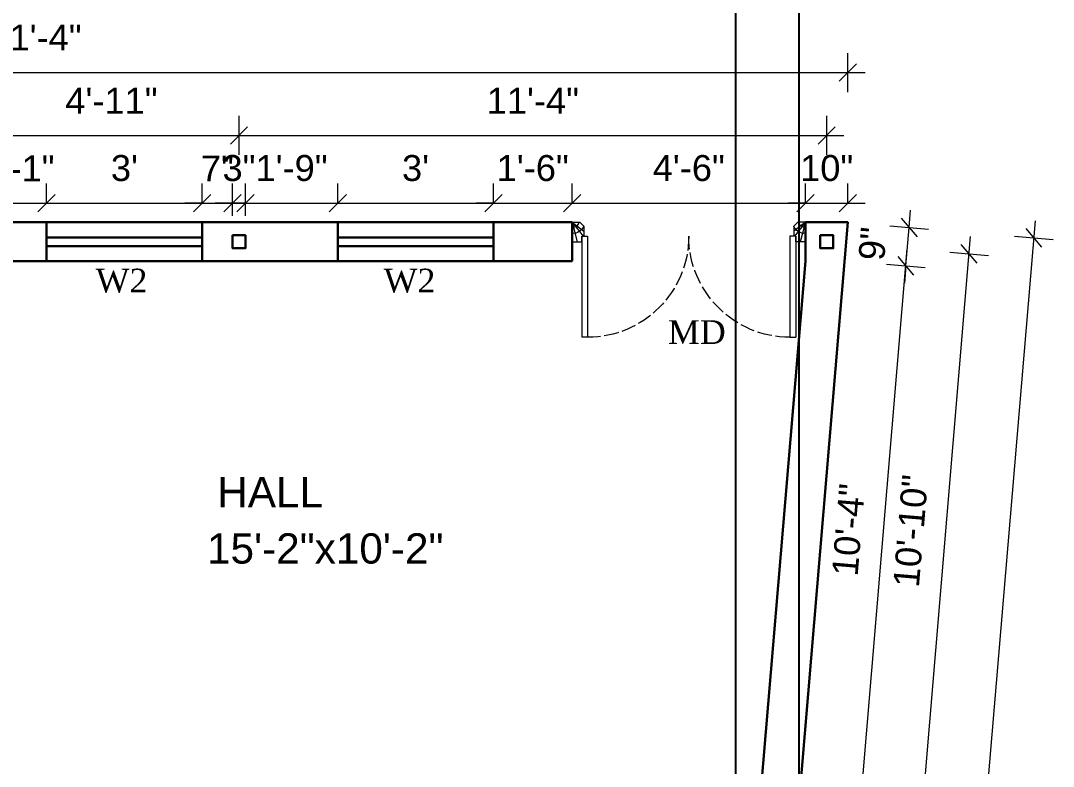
# Model space of a CAD drawing. Header units: inches. Extents: x 40927 to 78083, y -14649 to -3084.
# Drawn here: x 52331 to 52569.9, y -14091.7 to -13919.4 of the extents above; entities that cross this region are included whole.
import ezdxf

# ---------------------------------------------------------------- set-up
doc = ezdxf.new("R2010")
doc.units = ezdxf.units.IN
doc.header["$MEASUREMENT"] = 0
doc.linetypes.add('ACAD_ISO02W100', pattern=[15, 12, -3])
for name, color, linetype, lineweight in [('A_Title Text', 105, 'Continuous', 60), ('Dim - internal', 4, 'Continuous', 9), ('Door-window', 150, 'Continuous', 9), ('ELEVATION', 6, 'Continuous', 30), ('hatch', 30, 'Continuous', 5)]:
    doc.layers.add(name, color=color, linetype=linetype, lineweight=lineweight)
doc.layers.add('PDF_Text', color=7, linetype='Continuous')
doc.styles.add('Arial', font='arial.ttf')
doc.styles.add('PDF Arial', font='arial.ttf')
doc.styles.get("Standard").update_dxf_attribs({"font": 'times.ttf'})
doc.dimstyles.new('Sudeep', dxfattribs={"dimtxt": 6, "dimasz": 4, "dimexe": 4.5, "dimexo": 4.5, "dimgap": 5, "dimtad": 1, "dimdec": 0, "dimlunit": 4, "dimtxsty": 'Arial', "dimblk": 'OBLIQUE', "dimcen": 250, "dimdle": 4, "dimclrd": 86, "dimclre": 5, "dimclrt": 1, "dimadec": 0, "dimazin": 0, "dimtfac": 1, "dimtdec": 0, "dimtix": 1, "dimtmove": 1, "dimatfit": 3, "dimldrblk": 'OBLIQUE', "dimfxl": 4.5, "dimfxlon": 1, "dimfrac": 2, "dimlwd": 15, "dimlwe": 13, "dimarcsym": 0})

# ---------------------------------------------------------------- blocks, each defined once
blk = doc.blocks.new('A$C6FA92B9D')
at = {"layer": 'Door-window', "linetype": 'Continuous', "ltscale": 0.25}
for p, q in [((19.64, 48), (19.64, 46)), ((23.64, 48), (19.64, 48)), ((23.64, 48), (19.64, 48)), ((23.64, 48), (23.64, 46.4)), ((20.8, 46), (0, 46)), ((0, 44.8), (0, 46)), ((20.8, 44.8), (0, 44.8)), ((19.64, 46), (20.8, 46)), ((20.8, 46), (20.8, 45.6)), ((20.8, 46), (20.8, 44.8)), ((22.84, 45.6), (20.8, 45.6)), ((23.64, 46.4), (22.84, 45.6)), ((20.8, 3.2), (0, 3.2)), ((0, 3.2), (0, 2)), ((20.8, 2), (20.8, 3.2)), ((20.8, 2), (20.8, 2.4)), ((22.84, 2.4), (20.8, 2.4)), ((23.64, 1.6), (22.84, 2.4)), ((20.8, 2), (0, 2)), ((19.64, 2), (20.8, 2)), ((19.64, 0), (19.64, 2)), ((23.64, 0), (19.64, 0)), ((23.64, 0), (19.64, 0)), ((23.64, 0), (23.64, 1.6))]:
    blk.add_line(p, q, dxfattribs=at)
at = {"layer": 'Door-window', "linetype": 'ACAD_ISO02W100', "ltscale": 0.25}
for centre, start, end in [((20.8, 44.8), 180, 270), ((20.8, 3.2), 90, 180)]:
    blk.add_arc(centre, 20.8, start, end, dxfattribs=at)
at = {"layer": 'hatch', "color": 8}
for p, q in [((23.64, 48), (19.64, 46.92)), ((23.64, 48), (20.8, 45.74)), ((23.64, 48), (21.77, 45.6)), ((23.64, 0), (20.8, 2.26)), ((23.64, 0), (21.77, 2.4)), ((23.64, 0), (19.64, 1.08))]:
    blk.add_line(p, q, dxfattribs=at)
for centre, radius, start, end in [((23.7, 47.79), 2.35, 174.9175, 249.0128), ((23.74, 47.77), 1.13, 168.5136, 264.8628), ((23.7, 0.21), 2.35, 110.9872, 185.0825), ((23.74, 0.23), 1.13, 95.1372, 191.4864)]:
    blk.add_arc(centre, radius, start, end, dxfattribs=at)
blk = doc.blocks.new('_Oblique')
at = {"color": 0, "linetype": 'ByBlock', "lineweight": -2}
blk.add_line((-0.5, -0.5), (0.5, 0.5), dxfattribs=at)
blk = doc.blocks.new('*D1200')
at = {"layer": 'A_Title Text', "color": 5, "lineweight": 13, "transparency": 16777216}
for p, q in [((52146.56, -13935.9), (52146.56, -13926.9)), ((52522.32, -13935.9), (52522.32, -13926.9))]:
    blk.add_line(p, q, dxfattribs=at)
at = {"layer": 'A_Title Text', "color": 86, "lineweight": 15, "transparency": 16777216}
blk.add_line((52142.56, -13931.4), (52526.32, -13931.4), dxfattribs=at)
at = {"layer": 'Defpoints', "color": 0, "transparency": 16777216}
for p in [(52522.32, -13931.4), (52146.56, -13965.98), (52522.32, -13965.98)]:
    blk.add_point(p, dxfattribs=at)
at = {"layer": 'A_Title Text', "color": 86, "lineweight": 15, "transparency": 16777216, "xscale": 4, "yscale": 4, "zscale": 4, "rotation": 180}
blk.add_blockref('_Oblique', (52146.56, -13931.4), dxfattribs=at)
at = {"layer": 'A_Title Text', "color": 86, "lineweight": 15, "transparency": 16777216, "xscale": 4, "yscale": 4, "zscale": 4}
blk.add_blockref('_Oblique', (52522.32, -13931.4), dxfattribs=at)
at = {"layer": 'A_Title Text', "color": 1, "transparency": 16777216, "insert": (52334.44, -13923.33), "char_height": 6, "attachment_point": 5, "style": 'Arial'}
blk.add_mtext('31\'-4"', dxfattribs=at)
blk = doc.blocks.new('*D1190')
at = {"layer": 'A_Title Text', "color": 5, "lineweight": 13, "transparency": 16777216}
for p, q in [((52324.01, -13964.48), (52324.01, -13957.06)), ((52337.01, -13961.56), (52337.01, -13957.06))]:
    blk.add_line(p, q, dxfattribs=at)
at = {"layer": 'A_Title Text', "color": 86, "lineweight": 15, "transparency": 16777216}
for p, q in [((52324.01, -13961.56), (52320.01, -13961.56)), ((52324.01, -13961.56), (52337.01, -13961.56)), ((52337.01, -13961.56), (52341.01, -13961.56))]:
    blk.add_line(p, q, dxfattribs=at)
at = {"layer": 'Defpoints', "color": 0, "transparency": 16777216}
for p in [(52337.01, -13961.56), (52337.01, -13965.98), (52324.01, -13968.98)]:
    blk.add_point(p, dxfattribs=at)
at = {"layer": 'A_Title Text', "color": 86, "lineweight": 15, "transparency": 16777216, "xscale": 4, "yscale": 4, "zscale": 4}
blk.add_blockref('_Oblique', (52324.01, -13961.56), dxfattribs=at)
at = {"layer": 'A_Title Text', "color": 86, "lineweight": 15, "transparency": 16777216, "xscale": 4, "yscale": 4, "zscale": 4, "rotation": 180}
blk.add_blockref('_Oblique', (52337.01, -13961.56), dxfattribs=at)
at = {"layer": 'A_Title Text', "color": 1, "transparency": 16777216, "insert": (52330.51, -13953.54), "char_height": 6, "attachment_point": 5, "style": 'Arial'}
blk.add_mtext('1\'-1"', dxfattribs=at)
blk = doc.blocks.new('*D1195')
at = {"layer": 'A_Title Text', "color": 5, "lineweight": 13, "transparency": 16777216}
for p, q in [((52337.01, -13961.56), (52337.01, -13957.06)), ((52373.01, -13961.56), (52373.01, -13957.06))]:
    blk.add_line(p, q, dxfattribs=at)
at = {"layer": 'A_Title Text', "color": 86, "lineweight": 15, "transparency": 16777216}
blk.add_line((52333.01, -13961.56), (52377.01, -13961.56), dxfattribs=at)
at = {"layer": 'Defpoints', "color": 0, "transparency": 16777216}
for p in [(52373.01, -13961.56), (52337.01, -13965.98), (52373.01, -13965.98)]:
    blk.add_point(p, dxfattribs=at)
at = {"layer": 'A_Title Text', "color": 86, "lineweight": 15, "transparency": 16777216, "xscale": 4, "yscale": 4, "zscale": 4, "rotation": 180}
blk.add_blockref('_Oblique', (52337.01, -13961.56), dxfattribs=at)
at = {"layer": 'A_Title Text', "color": 86, "lineweight": 15, "transparency": 16777216, "xscale": 4, "yscale": 4, "zscale": 4}
blk.add_blockref('_Oblique', (52373.01, -13961.56), dxfattribs=at)
at = {"layer": 'A_Title Text', "color": 1, "transparency": 16777216, "insert": (52355.01, -13953.49), "char_height": 6, "attachment_point": 5, "style": 'Arial'}
blk.add_mtext("3'", dxfattribs=at)
blk = doc.blocks.new('*D1196')
at = {"layer": 'A_Title Text', "color": 5, "lineweight": 13, "transparency": 16777216}
for p, q in [((52373.01, -13961.56), (52373.01, -13957.06)), ((52380.01, -13964.48), (52380.01, -13957.06))]:
    blk.add_line(p, q, dxfattribs=at)
at = {"layer": 'A_Title Text', "color": 86, "lineweight": 15, "transparency": 16777216}
for p, q in [((52373.01, -13961.56), (52369.01, -13961.56)), ((52373.01, -13961.56), (52380.01, -13961.56)), ((52380.01, -13961.56), (52384.01, -13961.56))]:
    blk.add_line(p, q, dxfattribs=at)
at = {"layer": 'Defpoints', "color": 0, "transparency": 16777216}
for p in [(52380.01, -13961.56), (52373.01, -13965.98), (52380.01, -13968.98)]:
    blk.add_point(p, dxfattribs=at)
at = {"layer": 'A_Title Text', "color": 86, "lineweight": 15, "transparency": 16777216, "xscale": 4, "yscale": 4, "zscale": 4}
blk.add_blockref('_Oblique', (52373.01, -13961.56), dxfattribs=at)
at = {"layer": 'A_Title Text', "color": 86, "lineweight": 15, "transparency": 16777216, "xscale": 4, "yscale": 4, "zscale": 4, "rotation": 180}
blk.add_blockref('_Oblique', (52380.01, -13961.56), dxfattribs=at)
at = {"layer": 'A_Title Text', "color": 1, "transparency": 16777216, "insert": (52376.51, -13953.56), "char_height": 6, "attachment_point": 5, "style": 'Arial'}
blk.add_mtext('7"', dxfattribs=at)
blk = doc.blocks.new('*D1197')
at = {"layer": 'A_Title Text', "color": 5, "lineweight": 13, "transparency": 16777216}
for p, q in [((52380.01, -13964.48), (52380.01, -13957.06)), ((52383.01, -13964.48), (52383.01, -13957.06))]:
    blk.add_line(p, q, dxfattribs=at)
at = {"layer": 'A_Title Text', "color": 86, "lineweight": 15, "transparency": 16777216}
for p, q in [((52380.01, -13961.56), (52376.01, -13961.56)), ((52380.01, -13961.56), (52383.01, -13961.56)), ((52383.01, -13961.56), (52387.01, -13961.56))]:
    blk.add_line(p, q, dxfattribs=at)
at = {"layer": 'Defpoints', "color": 0, "transparency": 16777216}
for p in [(52383.01, -13961.56), (52380.01, -13968.98), (52383.01, -13968.98)]:
    blk.add_point(p, dxfattribs=at)
at = {"layer": 'A_Title Text', "color": 86, "lineweight": 15, "transparency": 16777216, "xscale": 4, "yscale": 4, "zscale": 4}
blk.add_blockref('_Oblique', (52380.01, -13961.56), dxfattribs=at)
at = {"layer": 'A_Title Text', "color": 86, "lineweight": 15, "transparency": 16777216, "xscale": 4, "yscale": 4, "zscale": 4, "rotation": 180}
blk.add_blockref('_Oblique', (52383.01, -13961.56), dxfattribs=at)
at = {"layer": 'A_Title Text', "color": 1, "transparency": 16777216, "insert": (52381.51, -13953.49), "char_height": 6, "attachment_point": 5, "style": 'Arial'}
blk.add_mtext('3"', dxfattribs=at)
blk = doc.blocks.new('*D1198')
at = {"layer": 'A_Title Text', "color": 5, "lineweight": 13, "transparency": 16777216}
for p, q in [((52383.01, -13964.48), (52383.01, -13957.06)), ((52404.34, -13961.56), (52404.34, -13957.06))]:
    blk.add_line(p, q, dxfattribs=at)
at = {"layer": 'A_Title Text', "color": 86, "lineweight": 15, "transparency": 16777216}
for p, q in [((52383.01, -13961.56), (52379.01, -13961.56)), ((52383.01, -13961.56), (52404.34, -13961.56)), ((52404.34, -13961.56), (52408.34, -13961.56))]:
    blk.add_line(p, q, dxfattribs=at)
at = {"layer": 'Defpoints', "color": 0, "transparency": 16777216}
for p in [(52404.34, -13961.56), (52404.34, -13965.98), (52383.01, -13968.98)]:
    blk.add_point(p, dxfattribs=at)
at = {"layer": 'A_Title Text', "color": 86, "lineweight": 15, "transparency": 16777216, "xscale": 4, "yscale": 4, "zscale": 4}
blk.add_blockref('_Oblique', (52383.01, -13961.56), dxfattribs=at)
at = {"layer": 'A_Title Text', "color": 86, "lineweight": 15, "transparency": 16777216, "xscale": 4, "yscale": 4, "zscale": 4, "rotation": 180}
blk.add_blockref('_Oblique', (52404.34, -13961.56), dxfattribs=at)
at = {"layer": 'A_Title Text', "color": 1, "transparency": 16777216, "insert": (52393.67, -13953.49), "char_height": 6, "attachment_point": 5, "style": 'Arial'}
blk.add_mtext('1\'-9"', dxfattribs=at)
blk = doc.blocks.new('*D1191')
at = {"layer": 'A_Title Text', "color": 5, "lineweight": 13, "transparency": 16777216}
for p, q in [((52404.34, -13961.56), (52404.34, -13957.06)), ((52440.34, -13961.56), (52440.34, -13957.06))]:
    blk.add_line(p, q, dxfattribs=at)
at = {"layer": 'A_Title Text', "color": 86, "lineweight": 15, "transparency": 16777216}
blk.add_line((52400.34, -13961.56), (52444.34, -13961.56), dxfattribs=at)
at = {"layer": 'Defpoints', "color": 0, "transparency": 16777216}
for p in [(52440.34, -13961.56), (52404.34, -13965.98), (52440.34, -13965.98)]:
    blk.add_point(p, dxfattribs=at)
at = {"layer": 'A_Title Text', "color": 86, "lineweight": 15, "transparency": 16777216, "xscale": 4, "yscale": 4, "zscale": 4, "rotation": 180}
blk.add_blockref('_Oblique', (52404.34, -13961.56), dxfattribs=at)
at = {"layer": 'A_Title Text', "color": 86, "lineweight": 15, "transparency": 16777216, "xscale": 4, "yscale": 4, "zscale": 4}
blk.add_blockref('_Oblique', (52440.34, -13961.56), dxfattribs=at)
at = {"layer": 'A_Title Text', "color": 1, "transparency": 16777216, "insert": (52422.34, -13953.49), "char_height": 6, "attachment_point": 5, "style": 'Arial'}
blk.add_mtext("3'", dxfattribs=at)
blk = doc.blocks.new('*D1192')
at = {"layer": 'A_Title Text', "color": 5, "lineweight": 13, "transparency": 16777216}
for p, q in [((52440.34, -13961.56), (52440.34, -13957.06)), ((52458.53, -13961.56), (52458.53, -13957.06))]:
    blk.add_line(p, q, dxfattribs=at)
at = {"layer": 'A_Title Text', "color": 86, "lineweight": 15, "transparency": 16777216}
for p, q in [((52440.34, -13961.56), (52436.34, -13961.56)), ((52440.34, -13961.56), (52458.53, -13961.56)), ((52458.53, -13961.56), (52462.53, -13961.56))]:
    blk.add_line(p, q, dxfattribs=at)
at = {"layer": 'Defpoints', "color": 0, "transparency": 16777216}
for p in [(52458.53, -13961.56), (52440.34, -13965.98), (52458.53, -13965.98)]:
    blk.add_point(p, dxfattribs=at)
at = {"layer": 'A_Title Text', "color": 86, "lineweight": 15, "transparency": 16777216, "xscale": 4, "yscale": 4, "zscale": 4}
blk.add_blockref('_Oblique', (52440.34, -13961.56), dxfattribs=at)
at = {"layer": 'A_Title Text', "color": 86, "lineweight": 15, "transparency": 16777216, "xscale": 4, "yscale": 4, "zscale": 4, "rotation": 180}
blk.add_blockref('_Oblique', (52458.53, -13961.56), dxfattribs=at)
at = {"layer": 'A_Title Text', "color": 1, "transparency": 16777216, "insert": (52449.44, -13953.49), "char_height": 6, "attachment_point": 5, "style": 'Arial'}
blk.add_mtext('1\'-6"', dxfattribs=at)
blk = doc.blocks.new('*D1193')
at = {"layer": 'A_Title Text', "color": 5, "lineweight": 13, "transparency": 16777216}
for p, q in [((52458.53, -13961.56), (52458.53, -13957.06)), ((52512.53, -13961.56), (52512.53, -13957.06))]:
    blk.add_line(p, q, dxfattribs=at)
at = {"layer": 'A_Title Text', "color": 86, "lineweight": 15, "transparency": 16777216}
blk.add_line((52454.53, -13961.56), (52516.53, -13961.56), dxfattribs=at)
at = {"layer": 'Defpoints', "color": 0, "transparency": 16777216}
for p in [(52512.53, -13961.56), (52458.53, -13965.98), (52512.53, -13965.98)]:
    blk.add_point(p, dxfattribs=at)
at = {"layer": 'A_Title Text', "color": 86, "lineweight": 15, "transparency": 16777216, "xscale": 4, "yscale": 4, "zscale": 4, "rotation": 180}
blk.add_blockref('_Oblique', (52458.53, -13961.56), dxfattribs=at)
at = {"layer": 'A_Title Text', "color": 86, "lineweight": 15, "transparency": 16777216, "xscale": 4, "yscale": 4, "zscale": 4}
blk.add_blockref('_Oblique', (52512.53, -13961.56), dxfattribs=at)
at = {"layer": 'A_Title Text', "color": 1, "transparency": 16777216, "insert": (52485.53, -13953.49), "char_height": 6, "attachment_point": 5, "style": 'Arial'}
blk.add_mtext('4\'-6"', dxfattribs=at)
blk = doc.blocks.new('*D1194')
at = {"layer": 'A_Title Text', "color": 5, "lineweight": 13, "transparency": 16777216}
for p, q in [((52512.53, -13961.56), (52512.53, -13957.06)), ((52522.32, -13961.56), (52522.32, -13957.06))]:
    blk.add_line(p, q, dxfattribs=at)
at = {"layer": 'A_Title Text', "color": 86, "lineweight": 15, "transparency": 16777216}
for p, q in [((52512.53, -13961.56), (52508.53, -13961.56)), ((52512.53, -13961.56), (52522.32, -13961.56)), ((52522.32, -13961.56), (52526.32, -13961.56))]:
    blk.add_line(p, q, dxfattribs=at)
at = {"layer": 'Defpoints', "color": 0, "transparency": 16777216}
for p in [(52522.32, -13961.56), (52512.53, -13965.98), (52522.32, -13965.98)]:
    blk.add_point(p, dxfattribs=at)
at = {"layer": 'A_Title Text', "color": 86, "lineweight": 15, "transparency": 16777216, "xscale": 4, "yscale": 4, "zscale": 4}
blk.add_blockref('_Oblique', (52512.53, -13961.56), dxfattribs=at)
at = {"layer": 'A_Title Text', "color": 86, "lineweight": 15, "transparency": 16777216, "xscale": 4, "yscale": 4, "zscale": 4, "rotation": 180}
blk.add_blockref('_Oblique', (52522.32, -13961.56), dxfattribs=at)
at = {"layer": 'A_Title Text', "color": 1, "transparency": 16777216, "insert": (52517.43, -13953.49), "char_height": 6, "attachment_point": 5, "style": 'Arial'}
blk.add_mtext('10"', dxfattribs=at)
blk = doc.blocks.new('*D1165')
at = {"layer": 'A_Title Text', "color": 5, "lineweight": 13, "transparency": 16777216}
for p, q in [((52322.51, -13950.41), (52322.51, -13941.41)), ((52381.51, -13950.41), (52381.51, -13941.41))]:
    blk.add_line(p, q, dxfattribs=at)
at = {"layer": 'A_Title Text', "color": 86, "lineweight": 15, "transparency": 16777216}
blk.add_line((52318.51, -13945.91), (52385.51, -13945.91), dxfattribs=at)
at = {"layer": 'Defpoints', "color": 0, "transparency": 16777216}
for p in [(52381.51, -13945.91), (52322.51, -13970.48), (52381.51, -13970.48)]:
    blk.add_point(p, dxfattribs=at)
at = {"layer": 'A_Title Text', "color": 86, "lineweight": 15, "transparency": 16777216, "xscale": 4, "yscale": 4, "zscale": 4, "rotation": 180}
blk.add_blockref('_Oblique', (52322.51, -13945.91), dxfattribs=at)
at = {"layer": 'A_Title Text', "color": 86, "lineweight": 15, "transparency": 16777216, "xscale": 4, "yscale": 4, "zscale": 4}
blk.add_blockref('_Oblique', (52381.51, -13945.91), dxfattribs=at)
at = {"layer": 'A_Title Text', "color": 1, "transparency": 16777216, "insert": (52352.01, -13937.9), "char_height": 6, "attachment_point": 5, "style": 'Arial'}
blk.add_mtext('4\'-11"', dxfattribs=at)
blk = doc.blocks.new('*D1166')
at = {"layer": 'A_Title Text', "color": 5, "lineweight": 13, "transparency": 16777216}
for p, q in [((52381.51, -13950.41), (52381.51, -13941.41)), ((52517.43, -13950.41), (52517.43, -13941.41))]:
    blk.add_line(p, q, dxfattribs=at)
at = {"layer": 'A_Title Text', "color": 86, "lineweight": 15, "transparency": 16777216}
blk.add_line((52377.51, -13945.91), (52521.43, -13945.91), dxfattribs=at)
at = {"layer": 'Defpoints', "color": 0, "transparency": 16777216}
for p in [(52517.43, -13945.91), (52381.51, -13970.48), (52517.43, -13970.48)]:
    blk.add_point(p, dxfattribs=at)
at = {"layer": 'A_Title Text', "color": 86, "lineweight": 15, "transparency": 16777216, "xscale": 4, "yscale": 4, "zscale": 4, "rotation": 180}
blk.add_blockref('_Oblique', (52381.51, -13945.91), dxfattribs=at)
at = {"layer": 'A_Title Text', "color": 86, "lineweight": 15, "transparency": 16777216, "xscale": 4, "yscale": 4, "zscale": 4}
blk.add_blockref('_Oblique', (52517.43, -13945.91), dxfattribs=at)
at = {"layer": 'A_Title Text', "color": 1, "transparency": 16777216, "insert": (52449.47, -13937.9), "char_height": 6, "attachment_point": 5, "style": 'Arial'}
blk.add_mtext('11\'-4"', dxfattribs=at)
blk = doc.blocks.new('*D1161')
at = {"layer": 'A_Title Text', "color": 86, "lineweight": 15, "transparency": 16777216}
blk.add_line((52525.02, -14103.41), (52536.08, -13972.09), dxfattribs=at)
at = {"layer": 'A_Title Text', "color": 5, "lineweight": 13, "transparency": 16777216}
for p, q in [((52531.26, -13975.7), (52540.23, -13976.46)), ((52520.87, -14099.05), (52529.84, -14099.81))]:
    blk.add_line(p, q, dxfattribs=at)
at = {"layer": 'Defpoints', "color": 0, "transparency": 16777216}
for p in [(52512.53, -13974.12), (52535.75, -13976.08), (52502.21, -14097.48)]:
    blk.add_point(p, dxfattribs=at)
at = {"layer": 'A_Title Text', "color": 86, "lineweight": 15, "transparency": 16777216, "xscale": 4, "yscale": 4, "zscale": 4}
for p, rotation in [((52535.75, -13976.08), 85.18472226389727), ((52525.35, -14099.43), 265.1847222638972)]:
    blk.add_blockref('_Oblique', p, dxfattribs=dict(at, rotation=rotation))
at = {"layer": 'A_Title Text', "color": 1, "transparency": 16777216, "insert": (52522.52, -14037.08), "char_height": 6, "attachment_point": 5, "rotation": 85.1847, "style": 'Arial'}
blk.add_mtext('10\'-4"', dxfattribs=at)
blk = doc.blocks.new('*D1152')
at = {"layer": 'A_Title Text', "color": 86, "lineweight": 15, "transparency": 16777216}
for p, q in [((52536.5, -13967.17), (52536.83, -13963.19)), ((52535.75, -13976.08), (52536.5, -13967.17)), ((52535.75, -13976.08), (52535.41, -13980.06))]:
    blk.add_line(p, q, dxfattribs=at)
at = {"layer": 'A_Title Text', "color": 5, "lineweight": 13, "transparency": 16777216}
for p, q in [((52532.01, -13966.8), (52540.98, -13967.55)), ((52531.26, -13975.7), (52540.23, -13976.46))]:
    blk.add_line(p, q, dxfattribs=at)
at = {"layer": 'Defpoints', "color": 0, "transparency": 16777216}
for p in [(52522.32, -13965.98), (52536.5, -13967.17), (52512.53, -13974.12)]:
    blk.add_point(p, dxfattribs=at)
at = {"layer": 'A_Title Text', "color": 86, "lineweight": 15, "transparency": 16777216, "xscale": 4, "yscale": 4, "zscale": 4}
for p, rotation in [((52536.5, -13967.17), 265.1847222638972), ((52535.75, -13976.08), 85.18472226389727)]:
    blk.add_blockref('_Oblique', p, dxfattribs=dict(at, rotation=rotation))
at = {"layer": 'A_Title Text', "color": 1, "transparency": 16777216, "insert": (52528.09, -13970.95), "char_height": 6, "attachment_point": 5, "rotation": 85.1847, "style": 'Arial'}
blk.add_mtext('9"', dxfattribs=at)
blk = doc.blocks.new('*D1159')
at = {"layer": 'A_Title Text', "color": 86, "lineweight": 15, "transparency": 16777216}
blk.add_line((52539.14, -14106.74), (52550.72, -13969.27), dxfattribs=at)
at = {"layer": 'A_Title Text', "color": 5, "lineweight": 13, "transparency": 16777216}
for p, q in [((52545.9, -13972.88), (52554.87, -13973.63)), ((52534.99, -14102.38), (52543.96, -14103.13))]:
    blk.add_line(p, q, dxfattribs=at)
at = {"layer": 'Defpoints', "color": 0, "transparency": 16777216}
for p in [(52517.43, -13970.48), (52550.38, -13973.26), (52506.52, -14099.98)]:
    blk.add_point(p, dxfattribs=at)
at = {"layer": 'A_Title Text', "color": 86, "lineweight": 15, "transparency": 16777216, "xscale": 4, "yscale": 4, "zscale": 4}
for p, rotation in [((52550.38, -13973.26), 85.18472226389727), ((52539.47, -14102.76), 265.1847222638972)]:
    blk.add_blockref('_Oblique', p, dxfattribs=dict(at, rotation=rotation))
at = {"layer": 'A_Title Text', "color": 1, "transparency": 16777216, "insert": (52536.89, -14037.33), "char_height": 6, "attachment_point": 5, "rotation": 85.1847, "style": 'Arial'}
blk.add_mtext('10\'-10"', dxfattribs=at)
blk = doc.blocks.new('*D1160')
at = {"layer": 'A_Title Text', "color": 86, "lineweight": 15, "transparency": 16777216}
blk.add_line((52541.66, -14251.11), (52565.71, -13965.62), dxfattribs=at)
at = {"layer": 'A_Title Text', "color": 5, "lineweight": 13, "transparency": 16777216}
for p, q in [((52560.89, -13969.23), (52569.85, -13969.98)), ((52537.51, -14246.75), (52546.48, -14247.5))]:
    blk.add_line(p, q, dxfattribs=at)
at = {"layer": 'Defpoints', "color": 0, "transparency": 16777216}
for p in [(52522.32, -13965.98), (52565.37, -13969.61), (52498.94, -14243.5)]:
    blk.add_point(p, dxfattribs=at)
at = {"layer": 'A_Title Text', "color": 86, "lineweight": 15, "transparency": 16777216, "xscale": 4, "yscale": 4, "zscale": 4}
for p, rotation in [((52565.37, -13969.61), 85.18472226389949), ((52541.99, -14247.12), 265.1847222638995)]:
    blk.add_blockref('_Oblique', p, dxfattribs=dict(at, rotation=rotation))
at = {"layer": 'A_Title Text', "color": 1, "transparency": 16777216, "insert": (52545.64, -14107.69), "char_height": 6, "attachment_point": 5, "rotation": 85.1847, "style": 'Arial'}
blk.add_mtext('23\'-3"', dxfattribs=at)

msp = doc.modelspace()

# ---------------------------------------------------------------- linework, layer by layer
for p in [(52496.42, -13777.45), (52511.03, -13603.93)]:
    msp.add_xline(p, (0, 1))
at = {"layer": 'ELEVATION'}
for p, q in [((52337.01, -13965.98), (52337.01, -13974.98)), ((52373.01, -13965.98), (52373.01, -13974.98)), ((52404.34, -13965.98), (52404.34, -13974.98)), ((52440.34, -13965.98), (52440.34, -13974.98)), ((52458.53, -13974.98), (52458.53, -13965.98)), ((52512.53, -13974.98), (52512.53, -13965.98)), ((52337.01, -13969.48), (52373.01, -13969.48)), ((52404.34, -13969.48), (52440.34, -13969.48)), ((52337.01, -13971.48), (52373.01, -13971.48)), ((52404.34, -13971.48), (52440.34, -13971.48)), ((52458.53, -13974.98), (52325.01, -13974.98)), ((52502.21, -14097.48), (52512.53, -13974.98))]:
    msp.add_line(p, q, dxfattribs=at)
for points in [[(52458.53, -13965.98), (52146.56, -13965.98), (52189.05, -14243.5), (52454.67, -14243.5)], [(52490.67, -14243.5), (52498.94, -14243.5), (52522.32, -13965.98), (52512.53, -13965.98)]]:
    msp.add_lwpolyline(points, dxfattribs=at)
for points in [[(52380.01, -13968.98), (52383.01, -13968.98), (52383.01, -13971.98), (52380.01, -13971.98)], [(52515.93, -13968.98), (52518.93, -13968.98), (52518.93, -13971.98), (52515.93, -13971.98)]]:
    msp.add_lwpolyline(points, close=True, dxfattribs=at)

# ---------------------------------------------------------------- block references
at = {"layer": 'Dim - internal', "xscale": -1.124999999999111, "yscale": 1.124999999999111, "zscale": 1.124999999999111, "rotation": 269.9999999999503}
msp.add_blockref('A$C6FA92B9D', (52458.53, -13992.57), dxfattribs=at)

# ---------------------------------------------------------------- texts
at = {"width": 1396.073, "attachment_point": 1}
for s, insert, char_height in [('W2', (52348.36, -13976.72), 5.487), ('W2', (52414.97, -13976.72), 5.487), ('{\\fTimes New Roman|b0|i0|c0|p18;MD}', (52480.73, -13988.62), 5.4869)]:
    msp.add_mtext(s, dxfattribs=dict(at, insert=insert, char_height=char_height))
at = {"layer": 'PDF_Text', "char_height": 7, "attachment_point": 7, "style": 'PDF Arial'}
for s, insert in [('HALL', (52376.48, -14031.84)), ('15\'-2"x10\'-2"', (52374.11, -14044.97))]:
    msp.add_mtext(s, dxfattribs=dict(at, insert=insert))

# ---------------------------------------------------------------- dimensions: what is measured, and where the dimension line sits
at = {"layer": 'A_Title Text'}
for base, p1, p2, picture, middle in [((52522.32, -13931.4), (52146.56, -13965.98), (52522.32, -13965.98), '*D1200', (52334.44, -13923.33)), ((52381.51, -13945.91), (52322.51, -13970.48), (52381.51, -13970.48), '*D1165', (52352.01, -13937.9)), ((52517.43, -13945.91), (52381.51, -13970.48), (52517.43, -13970.48), '*D1166', (52449.47, -13937.9)), ((52337.01, -13961.56), (52324.01, -13968.98), (52337.01, -13965.98), '*D1190', (52330.51, -13953.54)), ((52373.01, -13961.56), (52337.01, -13965.98), (52373.01, -13965.98), '*D1195', (52355.01, -13953.49)), ((52380.01, -13961.56), (52373.01, -13965.98), (52380.01, -13968.98), '*D1196', (52376.51, -13953.56)), ((52383.01, -13961.56), (52380.01, -13968.98), (52383.01, -13968.98), '*D1197', (52381.51, -13953.49)), ((52404.34, -13961.56), (52383.01, -13968.98), (52404.34, -13965.98), '*D1198', (52393.67, -13953.49)), ((52440.34, -13961.56), (52404.34, -13965.98), (52440.34, -13965.98), '*D1191', (52422.34, -13953.49)), ((52458.53, -13961.56), (52440.34, -13965.98), (52458.53, -13965.98), '*D1192', (52449.44, -13953.49)), ((52512.53, -13961.56), (52458.53, -13965.98), (52512.53, -13965.98), '*D1193', (52485.53, -13953.49)), ((52522.32, -13961.56), (52512.53, -13965.98), (52522.32, -13965.98), '*D1194', (52517.43, -13953.49))]:
    dim = msp.add_linear_dim(base=base, p1=p1, p2=p2, dimstyle='Sudeep', dxfattribs=at)
    dim.commit()
    dim.dimension.update_dxf_attribs({"geometry": picture, "text_midpoint": middle})
for base, p1, p2, picture, middle in [((52536.5, -13967.17), (52512.53, -13974.12), (52522.32, -13965.98), '*D1152', (52528.09, -13970.95)), ((52550.38, -13973.26), (52506.52, -14099.98), (52517.43, -13970.48), '*D1159', (52536.89, -14037.33)), ((52535.75, -13976.08), (52502.21, -14097.48), (52512.53, -13974.12), '*D1161', (52522.52, -14037.08))]:
    dim = msp.add_linear_dim(base=base, p1=p1, p2=p2, angle=265.1847, dimstyle='Sudeep', dxfattribs=at)
    dim.commit()
    dim.dimension.update_dxf_attribs({"geometry": picture, "text_midpoint": middle})
dim = msp.add_aligned_dim(p1=(52498.94, -14243.5), p2=(52522.32, -13965.98), distance=-43.2, dimstyle='Sudeep', dxfattribs=at)
dim.commit()
dim.dimension.update_dxf_attribs({"geometry": '*D1160', "text_midpoint": (52545.64, -14107.69)})

doc.saveas('drawing.dxf')
